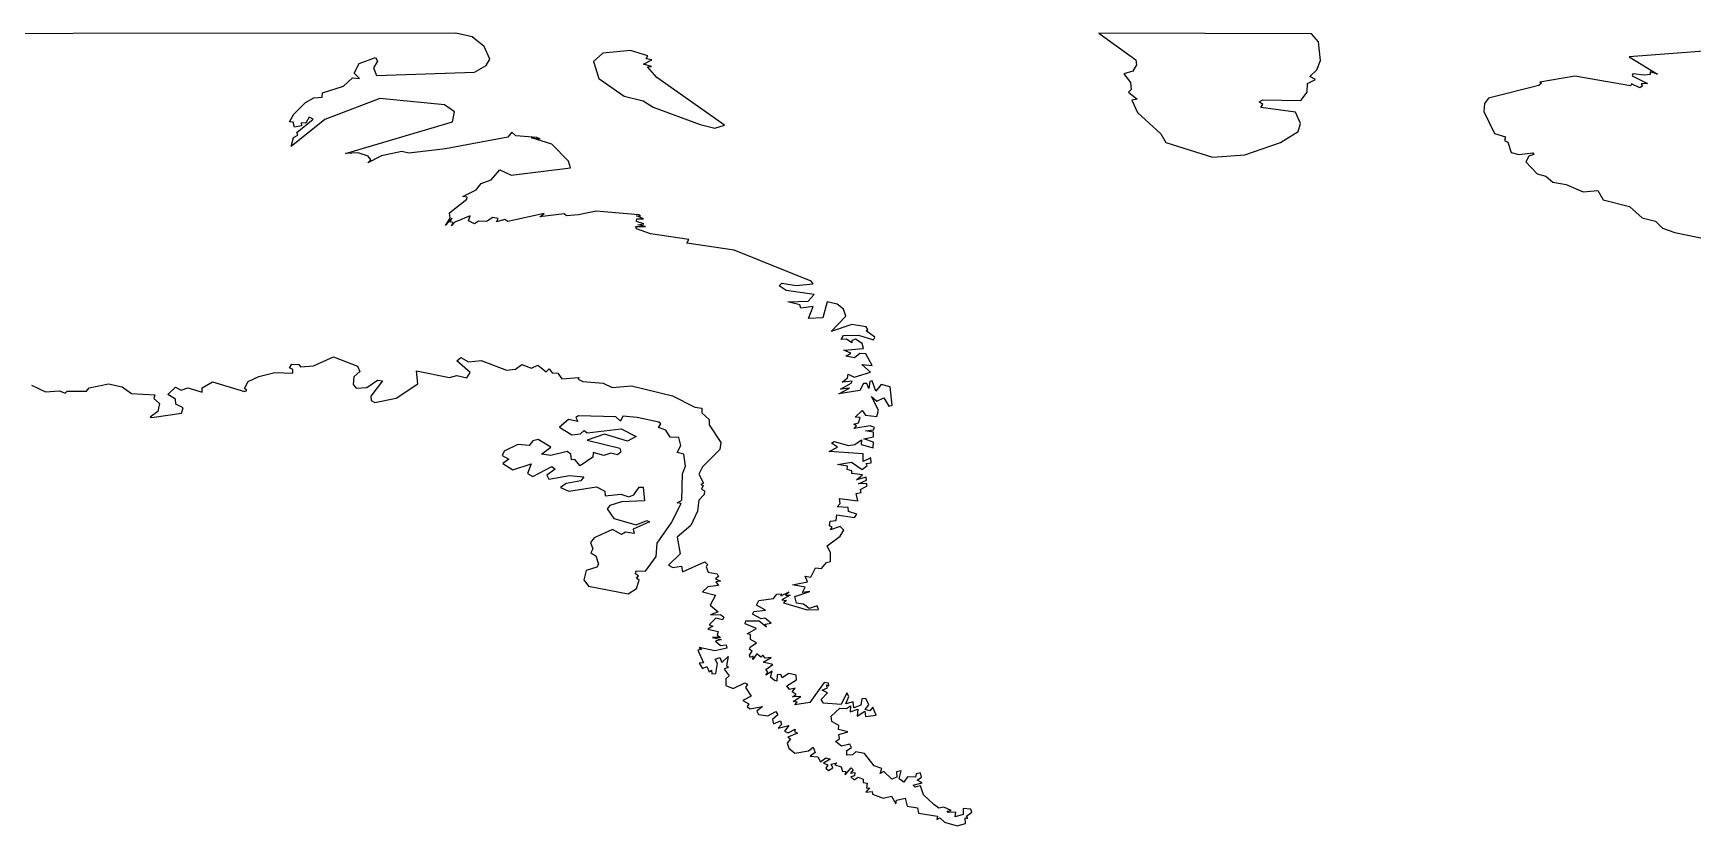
# Model space of a CAD drawing. Header units: metres. Extents: x 0 to 1325, y -1 to 773.
# Drawn here: x 316.3 to 558.9, y 657 to 772.8 of the extents above; entities that cross this region are included whole.
import ezdxf

# ---------------------------------------------------------------- set-up
doc = ezdxf.new("R2010")
doc.units = ezdxf.units.M

msp = doc.modelspace()

# ---------------------------------------------------------------- linework, layer by layer
at = {"layer": 'CUT'}
for points in [[(316.05, 721.388), (318.1, 720.418), (320.12, 720.548), (320.94, 720.188), (321.25, 720.478), (324.06, 720.488), (324.46, 720.978), (327.28, 721.558), (329.28, 721.158), (330.66, 720.168), (334.08, 719.968), (333.9, 719.448), (334.73, 718.688), (334.52, 717.538), (333.37, 716.688), (333.65, 716.628), (337.97, 717.308), (338.21, 718.088), (337.12, 718.608), (337.07, 719.338), (335.98, 720.028), (337.11, 721.088), (337.92, 720.658), (338.9, 720.968), (341.01, 720.378), (340.97, 720.988), (342.49, 721.888), (347.16, 720.438), (347.52, 720.598), (347.19, 720.888), (347.7, 721.908), (349.28, 722.628), (351.61, 723.208), (354.25, 723.148), (354.22, 723.678), (353.77, 723.908), (354.08, 724.458), (355.1, 724.408), (355.36, 724.038), (357.26, 724.218), (360.19, 725.498), (363.7, 724.168), (364.06, 723.388), (363.17, 722.578), (363.07, 721.468), (363.51, 720.928), (365.07, 721.038), (366.61, 722.108), (367.33, 722.018), (365.66, 719.778), (365.68, 719.158), (366.24, 718.858), (369.35, 719.458), (372.54, 721.568), (372.31, 723.488), (377.14, 722.488), (378.2, 722.808), (379.66, 722.468), (380.18, 723.228), (378.2, 724.948), (378.8, 725.428), (379.91, 724.788), (381.76, 725.008), (385.47, 723.578), (386.8, 723.728), (387.7, 724.398), (389.12, 723.878), (390.05, 724.308), (391.29, 723.348), (391.71, 723.748), (392.16, 723.178), (392.98, 723.138), (393.55, 722.328), (396.08, 722.508), (395.96, 722.268), (396.62, 721.928), (399.62, 721.678), (400.95, 721.058), (403.78, 721.258), (409.77, 719.808), (413, 718.158), (414.02, 718.018), (414.05, 717.338), (415.09, 716.348), (415.13, 715.568), (416.82, 713.018), (416.67, 711.968), (414.13, 709.418), (413.61, 708.368), (414.27, 707.058), (413.9, 706.838), (414.22, 706.728), (414.01, 706.198), (414.43, 705.918), (414.39, 705.398), (413.58, 704.568), (413.39, 702.938), (412.41, 700.848), (410.44, 699.138), (410.89, 696.718), (409.19, 695.068), (409.82, 694.748), (411.09, 694.898), (411.2, 694.098), (414.46, 695.538), (414.89, 695.158), (414.65, 694.838), (414.97, 694.048), (416.29, 693.778), (416.47, 693.408), (416.06, 693.068), (416.79, 692.738), (416.11, 692.608), (416.47, 692.108), (414.9, 691.918), (414.14, 691.148), (416.05, 690.658), (415.26, 689.228), (416.42, 688.228), (415.32, 687.808), (416.77, 687.878), (417.28, 687.458), (417.05, 687.098), (416.1, 687.308), (415.13, 686.368), (415.66, 686.158), (414.91, 685.698), (416.45, 685.348), (416.3, 684.818), (416.76, 684.478), (415.61, 684.508), (416.87, 684.198), (416.02, 683.958), (416.76, 683.308), (417.62, 683.428), (417.71, 682.918), (415.93, 682.548), (413.65, 683.038), (413.99, 682.788), (413.47, 682.638), (414.27, 680.808), (413.67, 680.738), (414.15, 679.968), (414.79, 680.248), (415.11, 679.468), (415.46, 679.738), (415.52, 679.188), (416.08, 679.248), (416.32, 680.678), (415.97, 681.348), (416.69, 681.568), (416.97, 680.818), (417.88, 681.728), (417.64, 680.338), (417.95, 680.158), (417.32, 679.868), (418.04, 678.898), (417.55, 678.458), (417.57, 677.468), (418.64, 677.058), (420.32, 677.878), (420.73, 677.678), (420.44, 677.168), (421.24, 675.928), (420.05, 675.308), (420.91, 674.798), (420.67, 674.398), (421.07, 674.088), (422.93, 674.398), (422.09, 673.718), (422.31, 673.228), (423.68, 673.048), (424.84, 673.668), (425.15, 673.188), (424.39, 672.518), (424.52, 671.888), (425.56, 672.308), (425.71, 671.768), (425.18, 671.248), (426.78, 671.628), (426.11, 670.778), (426.64, 670.548), (427.7, 671.098), (427.57, 670.748), (428.04, 670.488), (426.61, 669.938), (427, 669.678), (426.54, 669.058), (426.74, 668.318), (427.66, 667.608), (429.66, 667.938), (430.32, 668.448), (430.6, 667.668), (429.86, 667.148), (431, 667.038), (431.38, 666.338), (432.16, 666.918), (432.81, 666.718), (431.83, 666.128), (432.48, 665.858), (432.19, 665.408), (432.57, 665.028), (433.19, 665.458), (432.95, 665.958), (433.78, 666.168), (433.5, 665.888), (434.41, 665.608), (434.62, 664.918), (435.06, 664.968), (435.02, 664.438), (435.86, 665.438), (436.18, 665.158), (435.76, 664.668), (436.4, 664.748), (436.35, 664.268), (435.84, 664.138), (436.31, 663.698), (436.9, 664.078), (437.65, 663.808), (437.63, 663.308), (438.2, 663.188), (438.12, 662.448), (438.57, 662.498), (438.04, 661.908), (438.92, 661.998), (438.98, 661.598), (440.54, 661.028), (441.78, 661.288), (442.38, 660.188), (442.51, 660.708), (443.77, 660.998), (444.05, 659.818), (445.58, 659.588), (445.72, 658.838), (448.49, 658.368), (448.4, 657.888), (448.85, 658.118), (449.53, 657.478), (451.35, 656.968), (452.6, 657.328), (452.53, 658.118), (452.91, 658.018), (452.74, 658.378), (453.53, 658.968), (453.36, 659.408), (452.25, 659.508), (452.24, 658.628), (451.07, 658.278), (451.16, 658.968), (450.07, 658.918), (449.89, 659.108), (450.48, 659.198), (449.41, 659.678), (448.67, 659.558), (447.95, 660.088), (446.43, 661.498), (446.01, 662.818), (445.22, 662.638), (444.92, 662.918), (446.25, 663.258), (445.53, 663.638), (446.16, 664.078), (446.03, 664.728), (445.38, 664.568), (445.3, 664.068), (444.13, 664.128), (443.55, 663.368), (442.91, 663.838), (443.17, 664.998), (442.52, 664.878), (442.57, 664.098), (441.82, 663.808), (440.64, 664.898), (440.11, 664.628), (440.34, 665.328), (439.22, 665.718), (437.8, 667.518), (436.58, 667.778), (436.08, 667.328), (435.22, 667.308), (435.26, 667.978), (435.94, 668.398), (435.68, 668.898), (434.45, 668.598), (433.58, 669.278), (434.19, 669.688), (434.06, 670.318), (435.41, 670.728), (434.01, 671.038), (434.06, 671.618), (433.05, 672.238), (432.93, 672.978), (434.22, 674.168), (435.21, 674.108), (435.79, 674.498), (435.71, 673.618), (436.85, 674.018), (436.76, 672.998), (437.87, 673.708), (437.96, 672.958), (439.54, 673.118), (439.06, 674.288), (438.61, 673.778), (437.9, 673.988), (438.44, 674.628), (438.01, 675.568), (437.45, 675.518), (437.3, 674.598), (436.26, 674.188), (436.17, 675.068), (435.11, 674.788), (435.52, 675.888), (435.22, 676.408), (434.42, 674.698), (431.85, 674.878), (431.51, 675.418), (432.41, 676.408), (431.65, 676.808), (432.39, 677.118), (432.26, 677.558), (432.62, 677.428), (432.54, 677.798), (431.94, 677.928), (429.85, 675.008), (427.64, 674.638), (428, 675.018), (427.41, 675.148), (428.51, 675.878), (427.3, 675.818), (427.82, 676.148), (427.27, 676.558), (427.69, 677.088), (426.87, 676.898), (426.45, 677.428), (427.86, 678.318), (427.84, 678.998), (426.78, 679.238), (425.81, 678.618), (425.59, 679.078), (425.05, 679.038), (425.01, 678.128), (424.67, 678.198), (424.1, 678.678), (424.33, 679.548), (423.4, 678.988), (423.7, 679.408), (423.39, 679.838), (424.4, 680.558), (423.02, 680.888), (424.19, 681.548), (423.29, 681.478), (422.94, 681.898), (422.68, 681.638), (422.06, 682.118), (421.51, 681.268), (421.56, 681.788), (421.11, 681.568), (421, 681.928), (421.42, 682.508), (421, 682.718), (421.1, 683.088), (422.02, 683.738), (421.14, 684.188), (421.14, 684.908), (420.66, 685.008), (422.05, 685.788), (420.39, 686.498), (420.46, 686.938), (422.43, 686.928), (423.49, 686.038), (423.3, 686.458), (424.16, 686.578), (423.24, 687.318), (422.72, 687.208), (421.45, 687.908), (421.66, 688.318), (423.35, 688.478), (422.02, 689.238), (422.37, 689.898), (424.51, 690.178), (425, 690.818), (425.62, 690.888), (425.57, 690.598), (426.82, 691.188), (426.28, 690.658), (426.94, 690.698), (425.75, 689.978), (426.41, 689.908), (426, 689.538), (429.42, 688.528), (431.1, 688.568), (430.9, 689.108), (429.75, 688.728), (428.91, 689.378), (427.89, 689.528), (427.63, 690.468), (429.84, 691.238), (428.74, 691.078), (429.13, 691.868), (427.32, 692.168), (429.51, 692.638), (429.17, 693.478), (429.99, 693.328), (430.68, 694.698), (431.56, 694.558), (432.25, 695.468), (432.84, 695.618), (432.86, 696.868), (432.36, 697.898), (434.27, 699.298), (434.79, 700.168), (434.25, 700.728), (432.86, 700.238), (433.12, 700.618), (432.7, 700.808), (432.81, 701.478), (433.68, 701.578), (433.77, 702.448), (436.35, 702.058), (436.68, 702.508), (435.48, 702.898), (435.45, 703.478), (433.83, 703.588), (434.28, 704.058), (434.19, 704.798), (436.86, 704.478), (436.62, 705.548), (437.34, 705.668), (437.22, 706.118), (438.23, 706.668), (438.11, 707.028), (436.97, 706.958), (438.11, 707.508), (438.05, 707.918), (436.65, 707.528), (437.51, 708.248), (435.95, 708.468), (435.99, 708.858), (435.31, 709.048), (435.32, 709.538), (433.89, 709.778), (435.94, 710.118), (437.47, 709.048), (438.19, 709.638), (438.06, 709.918), (438.8, 710.028), (438.73, 710.738), (437.63, 710.238), (437.65, 711.358), (432.68, 711.688), (433.89, 712.308), (433.02, 712.908), (433.37, 713.168), (435.5, 712.558), (436.41, 712.688), (437.37, 713.408), (437.35, 712.698), (439.11, 712.228), (439.13, 713.068), (437.72, 713.558), (439.14, 713.828), (439.13, 714.528), (437.99, 714.698), (439.12, 714.828), (439.3, 715.208), (438.64, 715.448), (436.28, 715.048), (436.64, 715.458), (436.25, 715.678), (436.97, 715.878), (437.19, 716.658), (436.44, 716.708), (437.48, 717.668), (437.97, 716.988), (439.63, 716.778), (439.86, 717.718), (438.86, 719.708), (439.63, 719.048), (440.65, 719.508), (441.36, 718.308), (441.85, 718.448), (441.57, 721.148), (440.27, 721.458), (439.46, 720.488), (438.96, 721.998), (438.59, 721.898), (438.44, 720.888), (438.17, 721.608), (437.68, 721.638), (437.14, 720.608), (434.07, 720.108), (435.61, 720.958), (434.3, 720.808), (435.89, 721.678), (436, 721.948), (434.55, 721.808), (435.36, 722.438), (435.45, 722.968), (436.32, 722.558), (438.72, 723.268), (437.45, 724.408), (438.96, 724.258), (438.04, 725.968), (437.13, 725.988), (436.38, 725.378), (435.07, 725.618), (435.84, 726.078), (434.82, 726.508), (437.68, 726.748), (437.49, 727.478), (436.5, 728.088), (435.96, 727.918), (435.95, 727.548), (435.2, 728.098), (434.39, 728.048), (434.73, 728.638), (436.96, 728.668), (439.12, 728.018), (439.31, 728.398), (438.07, 729.338), (438.33, 729.538), (438.07, 729.888), (435.99, 730.228), (432.97, 729.208), (435.09, 731.448), (434.77, 732.478), (433.82, 733.208), (432.37, 733.548), (431.72, 731.208), (429.65, 731.128), (430.34, 732.888), (428.52, 732.618), (428.38, 733.098), (426.63, 733.558), (429.6, 733.678), (430.47, 734.648), (426.36, 735.218), (425.35, 735.908), (425.73, 736.278), (427.82, 735.968), (430.31, 736.168), (430.03, 736.598), (418.78, 741.098), (411.84, 742.138), (412.16, 742.688), (406.53, 743.488), (404.49, 744.228), (404.37, 744.568), (405.79, 744.578), (404.68, 744.798), (405.54, 744.978), (404.49, 745.308), (404.56, 745.708), (405.5, 745.688), (404.51, 746.148), (405.08, 746.088), (404.81, 746.298), (398.57, 746.828), (396, 746.258), (394.26, 746.128), (393.91, 746.438), (390.37, 745.988), (391, 746.488), (385.68, 745.308), (385.23, 745.598), (384, 745.278), (384.24, 745.738), (383.48, 745.868), (382.58, 745.288), (381.39, 745.338), (380.78, 744.938), (379.94, 745.418), (380.17, 746.148), (377.94, 745.228), (377.42, 744.658), (377.68, 745.158), (377.22, 745.238), (377.53, 745.788), (376.54, 744.718), (377.23, 745.808), (377.17, 746.568), (379.69, 748.548), (379.72, 748.858), (379.1, 748.938), (381.03, 749.928), (381.8, 750.878), (383.25, 751.378), (384.52, 752.878), (386.16, 752.058), (394.84, 753.148), (394.54, 754.118), (392.11, 756.618), (389.15, 757.528), (390.38, 757.388), (389.93, 757.588), (386.86, 757.838), (386.28, 758.338), (385.66, 757.648), (376.57, 755.938), (371.2, 755.268), (370.18, 755.528), (367.22, 754.898), (365.22, 753.888), (365.64, 754.318), (365.25, 754.838), (363.8, 755.328), (361.92, 755.238), (377.58, 759.848), (377.87, 761.348), (376.43, 762.368), (366.97, 763.298), (358.9, 760.218), (353.98, 756.288), (354.35, 757.578), (354.95, 757.908), (354.84, 758.298), (357.22, 760.278), (356.63, 760.538), (356.13, 759.678), (355.48, 759.738), (355.52, 759.308), (354.51, 759.108), (354.27, 759.838), (353.75, 759.848), (354.37, 760.978), (356.08, 762.698), (357.32, 763.398), (358.54, 763.468), (358.56, 764.098), (361.64, 765.088), (362.95, 766.318), (363.99, 766.218), (363.2, 766.998), (363.94, 768.408), (366.33, 769.278), (366.63, 768.728), (366.04, 767.768), (366.48, 766.668), (380.82, 767.118), (382.53, 768.128), (383.06, 769.008), (382.23, 770.898), (380.45, 772.318), (378.09, 772.828), (266.08, 772.728)], [(571.48, 771.008), (549.61, 769.388), (553.77, 766.848), (552.71, 767.168), (552.7, 766.808), (551.86, 766.698), (550.15, 766.898), (550.04, 766.578), (552.3, 765.458), (551.36, 765.408), (551.57, 765.158), (551.2, 764.828), (549.97, 765.418), (549.83, 765.158), (541.7, 766.548), (536.56, 765.678), (536.8, 765.508), (536.41, 765.178), (529.07, 763.338), (528.49, 762.548), (528.38, 761.398), (529.95, 758.178), (531.54, 757.698), (531.39, 757.148), (531.88, 756.898), (532.37, 755.398), (533.47, 755.098), (535.52, 755.328), (535.67, 755.088), (534.97, 754.868), (534.51, 754.028), (536.18, 752.288), (537.45, 751.918), (538.48, 751.028), (540.4, 750.688), (542.88, 749.638), (545.03, 749.828), (545.84, 748.478), (549.65, 747.508), (551.52, 745.848), (553.46, 745.348), (554.51, 744.348), (556.28, 743.698), (563.18, 742.298)]]:
    msp.add_lwpolyline(points, dxfattribs=at)
for points in [[(477.5, 768.958), (477.57, 768.188), (477.04, 767.258), (475.75, 766.878), (476.69, 765.608), (476.8, 764.578), (476.41, 764.218), (477.68, 763.188), (476.89, 763.028), (477.72, 761.248), (481.13, 758.098), (481.89, 756.828), (488.69, 754.698), (493.44, 755.048), (498.66, 756.828), (501.22, 758.478), (501.57, 759.648), (500.85, 761.268), (495.76, 761.948), (496.05, 762.398), (495.51, 762.808), (496.07, 763.078), (501.61, 762.988), (502.54, 764.188), (502.57, 765.458), (503.74, 766.038), (502.95, 766.508), (503.98, 767.468), (504.47, 768.838), (504.18, 771.568), (503.2, 772.728), (472.06, 772.828), (477.5, 768.958)], [(417.35, 759.398), (407.45, 766.328), (406.09, 767.928), (406.69, 767.958), (405.52, 768.318), (406.73, 768.928), (405.91, 769.078), (406.16, 769.518), (403.6, 770.298), (399.55, 769.928), (398.22, 768.668), (398.97, 766.188), (402.68, 763.618), (405.47, 762.918), (406.93, 762.008), (413.78, 759.468), (415.93, 758.948), (417.35, 759.398)], [(395.91, 716.068), (394.56, 716.348), (393.22, 715.218), (395.01, 714.108), (396.32, 714.278), (396.84, 714.738), (397.26, 714.428), (402.25, 714.978), (404.43, 713.878), (403.18, 713.208), (399.83, 714.228), (397.3, 713.328), (402.03, 712.168), (402.21, 711.588), (401.71, 711.178), (400.75, 711.448), (399.73, 711.098), (398.13, 711.548), (398.12, 710.858), (396.25, 709.598), (395.48, 710.518), (394.99, 710.458), (394.88, 711.288), (394.34, 711.698), (391.96, 711.108), (390.58, 711.308), (391.97, 712.328), (390.12, 713.438), (389.33, 713.238), (388.82, 712.548), (387.14, 712.688), (385.15, 711.718), (384.84, 711.118), (385.81, 710.548), (384.93, 709.918), (386.4, 709.008), (389.07, 709.898), (388.53, 708.488), (389.32, 708.018), (392.13, 709.468), (392.58, 709.078), (391.39, 708.218), (391.67, 707.628), (394.71, 708.178), (396.8, 707.968), (396.34, 707.388), (394.2, 706.998), (393.36, 706.418), (394.61, 705.868), (398.64, 706.518), (399.86, 705.908), (399.92, 705.218), (402.22, 705.438), (403.35, 705.078), (404.09, 705.368), (404.87, 706.468), (405.46, 706.468), (405.65, 704.458), (402.28, 704.318), (400.57, 703.808), (400.2, 703.298), (401.19, 701.878), (404.43, 700.968), (405.99, 701.578), (406.38, 701.398), (404.01, 700.348), (404.14, 699.718), (402.87, 699.888), (402.29, 699.548), (400.96, 700.268), (398.29, 699.068), (397.75, 698.398), (398.11, 697.478), (397.83, 696.878), (398.52, 696.438), (398.91, 695.228), (398.69, 694.778), (397.14, 694.298), (396.77, 692.908), (397.45, 691.988), (403.26, 690.868), (404.51, 691.648), (404.88, 692.888), (404.51, 693.158), (404.78, 693.518), (404.34, 693.808), (404.46, 694.228), (405.82, 694.178), (407.37, 696.338), (407.49, 698.288), (409.57, 701.228), (411.01, 704.098), (410.45, 704.168), (411.12, 704.568), (411.21, 708.398), (411.63, 709.548), (411.41, 711.268), (410.44, 711.528), (410.96, 712.538), (410.7, 713.748), (409.41, 713.778), (408.79, 714.778), (407.7, 715.188), (408.03, 715.708), (407.74, 715.988), (404.6, 716.628), (402.48, 716.858), (402.13, 716.098), (401.46, 716.748), (396, 716.908), (395.61, 716.658), (395.91, 716.068)]]:
    msp.add_lwpolyline(points, close=True, dxfattribs=at)

doc.saveas('drawing.dxf')
